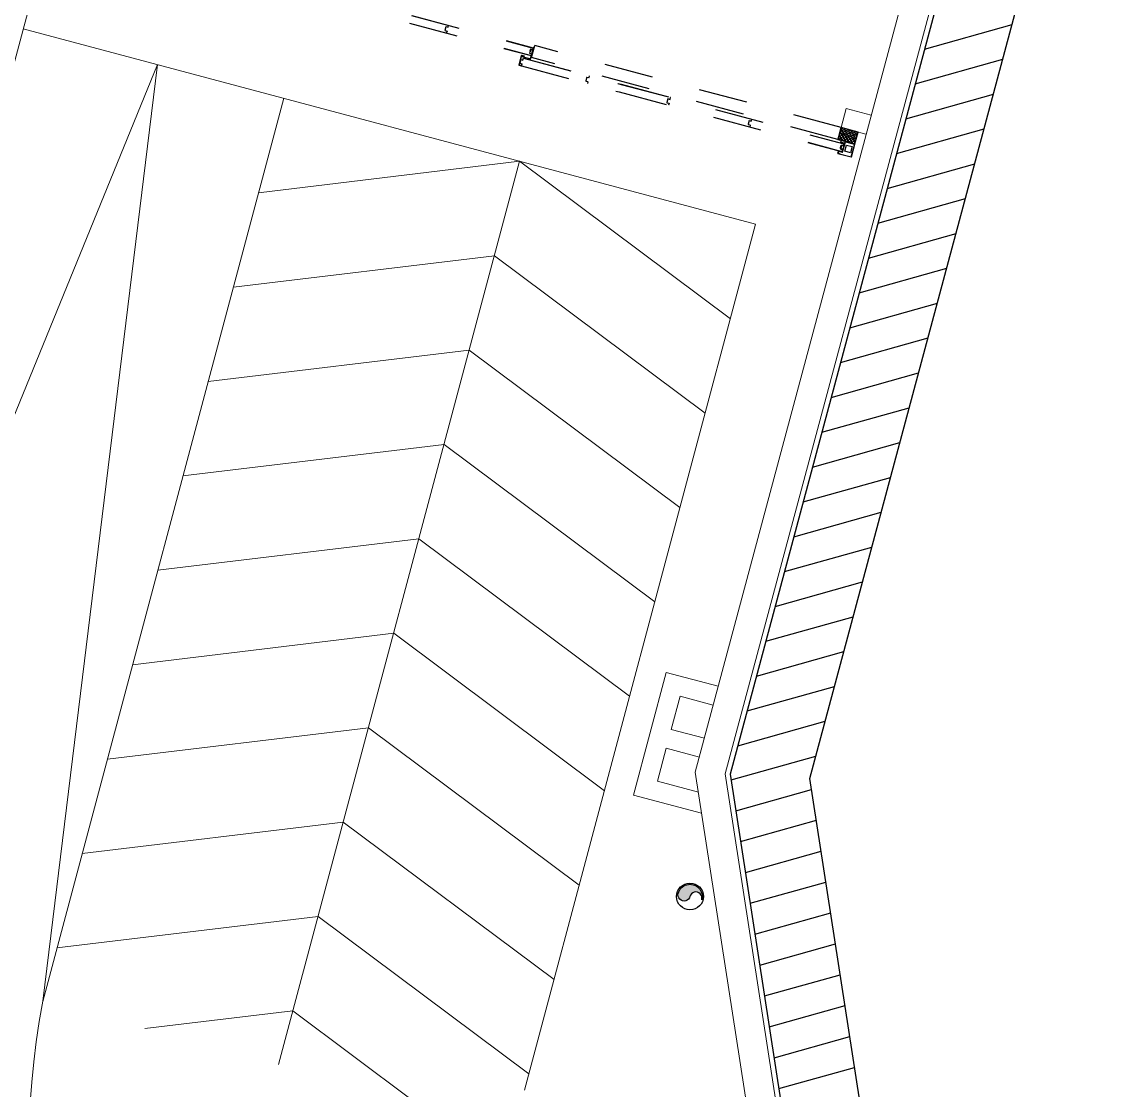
# Model space of a CAD drawing. Header units: centimetres. Extents: x 139057 to 200038, y 34824 to 80516.
# Drawn here: x 170854 to 171970, y 70982 to 72076 of the extents above; entities that cross this region are included whole.
import ezdxf

# ---------------------------------------------------------------- set-up
doc = ezdxf.new("R2010")
doc.units = ezdxf.units.CM
doc.header["$LTSCALE"] = 100
doc.linetypes.add('HIDDEN', pattern=[0.5, 0.25, -0.25])
doc.layers.get('0').update_dxf_attribs({"lineweight": 0})
for name, color, linetype, lineweight in [('410_STRUTTURE_001-AM_0', 7, 'Continuous', 0), ('430_TAVOLATI_001-AM_0', 3, 'Continuous', 0), ('440_SIMBOLI_001-AM_0', 31, 'Continuous', 0)]:
    doc.layers.add(name, color=color, linetype=linetype, lineweight=lineweight)
for name, color, linetype in [('A-SI-PORTONI TF', 1, 'Continuous'), ('CR_RILIEVO PARATIA', 5, 'Continuous'), ('FOROMETRIE AREA G', 251, 'Continuous')]:
    doc.layers.add(name, color=color, linetype=linetype)

# ---------------------------------------------------------------- blocks, each defined once
blk = doc.blocks.new('TF104')
h = blk.add_hatch()
h.set_pattern_fill('ANSI33', color=256, scale=4, angle=30.60900000066208, style=0)
h.set_pattern_definition([(44.99999982035908, (-12401.51342218369, -96817.27134364843), (17.96051218582625, -17.96051229845036), []), (44.99999982035908, (-12401.51342212968, -96799.31082364917), (17.96051218582625, -17.96051229845036), [12.7, -6.349999999999999])])
edge = h.paths.add_edge_path()
edge.add_ellipse((-123.4999999925494, -1.99999962747097), major_axis=(0.2485377399899772, 0.9686222156011459), ratio=0.9999999995118427, start_angle=14.390999999889289, end_angle=104.3909997483799, ccw=False)
edge.add_line((-123.4999999906868, -0.9999996274709702), (-1.999999989570753, -1.00000000997057))
edge.add_ellipse((-1.99999999627471, -2), major_axis=(-0.9686222134140634, 0.2485377394287962), ratio=0.9999999960121664, start_angle=194.3909997557785, end_angle=284.3909997207897, ccw=False)
edge.add_line((-0.9999999925494194, -2.000000007450581), (-1.000000552862133, -180.4796638643469))
edge.add_line((-1.000000553205609, -180.4796638637781), (-124.0000005534409, -180.4796634766683))
edge.add_ellipse((-124.0000005494803, -179.9796634763479), major_axis=(-0.4843111075129725, 0.1242688699211936), ratio=0.9999999900652013, start_angle=14.39099947040171, end_angle=104.39099942140041, ccw=False)
edge.add_line((-124.5000005532056, -179.9796634763479), (-124.49999999455, -1.999999621393414))
at = {"ltscale": 150}
for p, q in [((-185.2455224879086, 9848.013808444142), (-235.245522486046, 9848.013808593154)), ((-235.245522486046, 9848.013808593154), (-235.2455225624144, 9823.013808593154)), ((-235.2455225624144, 9823.013808593154), (-235.2455305084586, 7039.486448399723)), ((-235.2455225624144, 9823.013808593154), (-215.731883475557, 9823.013808541)), ((-235.2455225624144, 9823.013808593154), (-225.2455225605518, 9823.013808570802)), ((-133.362461540848, 9850.01380828023), (-235.2055725194514, 9850.013808593154)), ((-235.2055725194514, 9850.013808593154), (-235.205572526902, 9848.013808600605)), ((-134.3624615520239, 9848.01380828023), (-235.205572526902, 9848.013808600605)), ((-185.2455224879086, 9847.013808444142), (-234.2455224897712, 9847.013808593154)), ((-234.2455224897712, 9847.013808593154), (-234.2455225586891, 9824.013808593154)), ((-234.2455225586891, 9824.013808593154), (-225.2455225624144, 9824.013808563352)), ((-225.2455225605518, 9823.013808570802), (-225.2455225624144, 9824.013808563352)), ((-214.7318834718317, 9824.01380853355), (-214.7318834029138, 9845.801896698773)), ((-176.1735020559281, 9846.801896579564), (-213.7318833973259, 9846.801896683872)), ((-178.9526927303523, 9846.801896587014), (-210.952692726627, 9846.801896676421)), ((-185.2455224879086, 9848.013808444142), (-185.2455224879086, 9847.013808444142)), ((-175.1735021229833, 9824.01380840689), (-175.1735020559281, 9845.801896572113)), ((-174.1735021285713, 9823.01380840689), (-153.2455225642771, 9823.013808339834)), ((-153.2455305047333, 7039.48671040684), (-153.2455225642771, 9823.013808339834)), ((-133.3624615520239, 9847.01380828023), (-133.3624616358429, 9820.01380828023)), ((-131.3624616358429, 9820.013808272779), (-133.3624616358429, 9820.01380828023)), ((-131.3624615520239, 9848.013808272779), (-131.3624616358429, 9820.013808272779)), ((-58.24552248604596, 9848.013808041811), (-108.245522486046, 9848.013808205724)), ((-108.245522486046, 9848.013808205724), (-108.2455225642771, 9823.013808198273)), ((-108.2455225642771, 9823.013808198273), (-108.2455305028707, 7039.486854195595)), ((-108.2455225642771, 9823.013808198273), (-88.73188347369432, 9823.013808138669)), ((-108.2455225642771, 9823.013808198273), (-98.24552256055176, 9823.01380816847)), ((-108.2055725231767, 9850.013808205724), (-108.205572526902, 9848.013808198273)), ((-6.362461542710662, 9850.013807877898), (-108.2055725231767, 9850.013808205724)), ((-7.362461550161242, 9848.013807885349), (-108.205572526902, 9848.013808198273)), ((-58.24552248418331, 9847.013808041811), (-107.2455224879086, 9847.013808190823)), ((-107.2455224879086, 9847.013808190823), (-107.2455225586891, 9824.013808190823)), ((-107.2455225586891, 9824.013808190823), (-98.24552256055176, 9824.01380816847)), ((-98.24552256055176, 9823.01380816847), (-98.24552256055176, 9824.01380816847)), ((-87.73188346996903, 9824.013808131218), (-87.73188340291381, 9845.801896296442)), ((-49.17350205406547, 9846.801896177232), (-86.73188340291381, 9846.801896296442)), ((-51.95269272848964, 9846.801896184683), (-83.95269272848964, 9846.80189628154)), ((-58.24552248604596, 9848.013808041811), (-58.24552248418331, 9847.013808041811)), ((-48.17350212670863, 9824.013808012009), (-48.17350205779076, 9845.801896169782)), ((-47.17350212484598, 9823.013808004558), (-26.24552256241441, 9823.013807944953)), ((-26.24553050473332, 7039.487116210163), (-26.24552256241441, 9823.013807944953)), ((-6.362461553886533, 9847.013807877898), (-6.36246163956821, 9820.013807877898)), ((-4.362461633980274, 9820.013807870448), (-6.36246163956821, 9820.013807877898)), ((-4.362461550161242, 9848.013807877898), (-4.362461633980274, 9820.013807870448)), ((-235.2455305084586, 7039.486448399723), (-235.2455321978778, 6500.00480915606)), ((-153.2455321941525, 6500.00480889529), (-153.2455305047333, 7039.48671040684)), ((-108.2455305028707, 7039.486854195595), (-108.2455321978778, 6500.004808753729)), ((-26.24553219601512, 6500.004808492959), (-26.24553050473332, 7039.487116210163)), ((-235.2455321978778, 6500.00480915606), (-215.7318931054324, 6500.004809089005)), ((-214.7318931054324, 6501.004809081554), (-214.7318930383772, 6522.792897246778)), ((-176.1735116858035, 6523.792897127569), (-213.7318930346519, 6523.792897246778)), ((-178.8914443347603, 6523.792897135019), (-211.0139603856951, 6523.792897239327)), ((-178.9527023602277, 6523.792897135019), (-210.9527023602277, 6523.792897231877)), ((-175.1735117584467, 6501.004808962345), (-175.1735116913915, 6522.792897120118)), ((-174.1735117584467, 6500.004808954895), (-153.2455321941525, 6500.00480889529))]:
    blk.add_line(p, q, dxfattribs=at)
for p, q in [((-57.10468677431345, 6600.371848769486), (-107.1046867724508, 6600.371848925948)), ((-107.1046867724508, 6600.371848925948), (-107.1046868544072, 6575.371848925948)), ((-107.0647368095815, 6602.371848925948), (-107.0647368170321, 6600.371848925948)), ((-57.10468677803874, 6599.371848769486), (-106.1046867780387, 6599.371848925948)), ((-106.1046867780387, 6599.371848925948), (-106.1046868506819, 6576.371848925948)), ((-88.27920676022768, 6597.371848866343), (-88.2792068310082, 6575.371848866343)), ((-87.47920676134527, 6597.571848869324), (-87.47920682840049, 6575.571848861873)), ((-74.0792067591101, 6597.57184882462), (-87.47920676134527, 6597.571848869324)), ((-73.2792067527771, 6598.37184882164), (-87.27920675650239, 6598.371848858893)), ((-74.07920676283538, 6596.17184882611), (-74.0792067591101, 6597.57184882462)), ((-74.07920676283538, 6596.17184882611), (-61.27920676395297, 6596.171848781407)), ((-74.04553189687431, 6595.360708206892), (-74.04553189314902, 6596.760708212852)), ((-73.95109423995018, 6595.37184882164), (-61.15109423734248, 6595.371848784387)), ((-73.27920675650239, 6597.77184882015), (-73.2792067527771, 6598.37184882164)), ((-73.27920675650239, 6597.77184882015), (-73.27920676395297, 6596.97184882313)), ((-61.27920676022768, 6596.971848785877), (-73.27920676395297, 6596.97184882313)), ((-73.27920676395297, 6596.17184881866), (-61.27920676395297, 6596.171848781407)), ((-73.27920676767826, 6595.37184882164), (-60.4792067669332, 6595.371848776937)), ((-60.4792067669332, 6595.371848776937), (-73.27920676767826, 6595.37184882164)), ((-73.2455318942666, 6596.17184882611), (-73.24553189054132, 6596.77184882015)), ((-73.2455318942666, 6596.17184882611), (-73.2455318942666, 6595.371848814189)), ((-61.27920675650239, 6597.571848779917), (-47.27920675836504, 6597.571848735213)), ((-61.27920676022768, 6596.971848785877), (-61.27920675650239, 6597.571848779917)), ((-61.27920676022768, 6596.971848785877), (-61.27920676395297, 6596.171848781407)), ((-61.27920676022768, 6596.971848785877), (-61.27920676395297, 6596.171848781407)), ((-61.2455318979919, 6595.371848784387), (-61.24553189426661, 6595.971848778427)), ((-60.47920676320791, 6596.771848782897), (-47.07920676097274, 6596.771848738194)), ((-60.4792067669332, 6595.371848776937), (-60.47920676320791, 6596.771848782897)), ((-47.07920676097274, 6596.771848738194), (-47.07920683175325, 6574.771848738194)), ((-46.27920676209033, 6596.571848735213), (-46.27920683287084, 6574.571848735213)), ((-88.2792068310082, 6575.371848866343), (-107.4792068284005, 6575.371848925948)), ((-88.47920683026314, 6574.571848861873), (-107.2792068310082, 6574.571848928928)), ((-107.1046868544072, 6575.371848925948), (-97.10468685440719, 6575.371848896146)), ((-106.1046868506819, 6576.371848925948), (-97.10468685440719, 6576.371848896146)), ((-97.10468685440719, 6575.371848896146), (-97.10468685440719, 6576.371848896146)), ((-46.27920683287084, 6574.571848735213), (-27.07920682989061, 6574.571848675609)), ((-46.07920682989061, 6573.771848730743), (-27.27920683473349, 6573.771848678589)), ((-88.21186114102602, 5033.810222581029), (-88.21186121180654, 5012.010222584009)), ((-47.27921087667346, 5034.810222446918), (-87.21186113916337, 5034.810222573578)), ((-46.27921087853611, 5033.810222454369), (-46.27921094931662, 5012.010222449899)), ((-89.21186121553183, 5011.010222584009), (-107.4455360826105, 5011.010222643614)), ((-45.27921095117927, 5011.010222442448), (-27.04553608223796, 5011.010222390294)), ((-89.21186390891671, 4151.010222584009), (-107.4455387759954, 4151.010222643614)), ((-88.21186384186149, 4173.810222581029), (-88.21186390891671, 4152.010222576559)), ((-47.27921357750893, 4174.810222454369), (-87.21186383627355, 4174.810222573578)), ((-46.27921357564628, 4173.810222446918), (-46.27921364270151, 4152.010222449899)), ((-45.27921365201473, 4151.010222449899), (-27.04553878121078, 4151.010222390294)), ((-0.999999986961484, -7.450580596923828e-09), (-124.4999999869615, 3.799796104431152e-07)), ((-124.4999999869615, 3.799796104431152e-07), (-120.4999999869615, 3.650784492492676e-07)), ((-264.8962900545448, -38.15133758634329), (-264.896290499717, -179.4796630367637)), ((-263.8962900508195, -37.15133758634329), (-241.7962900530547, -37.15133765339851)), ((-263.8962900582701, -38.65133758634329), (-263.8962904959917, -178.9796630442142)), ((-263.8719722945243, -39.73150645941496), (-263.8719723429531, -55.23150645941496)), ((-262.3719723429531, -55.23150646686554), (-263.8719723429531, -55.23150645941496)), ((-263.3962900526822, -38.15133758634329), (-241.7962900530547, -38.15133765339851)), ((-241.2719722893089, -38.23150652647018), (-262.371972290799, -38.23150645941496)), ((-262.371972296387, -40.73150645941496), (-262.3719723429531, -55.23150646686554)), ((-242.2719722930342, -39.73150652647018), (-261.3719722945243, -39.73150646686554)), ((-257.8962900526822, -37.15133760124445), (-257.8962900526822, -38.15133760869503)), ((-254.3719722889364, -38.23150648921728), (-254.371972296387, -39.7315064817667)), ((-251.371972290799, -38.23150649666786), (-251.3719722982496, -39.73150649666786)), ((-245.8962900489569, -37.15133764594793), (-245.8962900564075, -38.15133764594793)), ((-241.7962900530547, -37.15133765339851), (-241.7962900530547, -38.15133765339851)), ((-241.2719722967595, -40.73150652647018), (-241.2719724159688, -77.7659420967102)), ((-240.8290406987071, -79.76007734239101), (-128.8744846377522, -79.7600776925683)), ((-240.8290406987071, -79.76007734239101), (-240.8290407061577, -81.76007734239101)), ((-240.8290407061577, -81.76007734239101), (-129.874484648928, -81.76007768511772)), ((-239.7719722930342, -39.73150653392076), (-239.7719724122435, -77.2659420967102)), ((-239.2719724196941, -79.7659420967102), (-212.2719724215567, -79.76594218611717)), ((-238.7719724103808, -78.2659420967102), (-212.7719724178314, -78.26594217866659)), ((-211.7719724141061, -77.26594218611717), (-211.7476187422872, -53.92030716687441)), ((-210.2719724141061, -77.76594218611717), (-210.2476187422872, -54.42030717432499)), ((-177.6251026839018, -51.92030727863312), (-209.7476187311113, -51.92030717432499)), ((-177.6863607093692, -51.92030727863312), (-209.6863607093692, -51.92030717432499)), ((-178.1251026876271, -53.42030727118254), (-209.2476187385619, -53.42030717432499)), ((-177.2165203075856, -77.7659422904253), (-177.1251026913524, -54.42030727863312)), ((-175.7165203038603, -77.2659422904253), (-175.6251026876271, -53.9203072860837)), ((-148.2165203113109, -79.76594237983227), (-175.2165203113109, -79.76594229787588)), ((-148.7165203094482, -78.26594237983227), (-174.7165203038603, -78.26594230532646)), ((-147.716520184651, -39.73150682449341), (-147.716520305723, -77.26594237983227)), ((-146.216520184651, -38.23150682449341), (-129.3744845092297, -38.23150688409805)), ((-146.216520190239, -40.73150682449341), (-146.216520305723, -77.76594238728285)), ((-145.2165201883763, -39.73150682449341), (-128.374484512955, -39.73150688409805)), ((-128.874484648928, -82.7600776925683), (-128.8744849450886, -175.7884031459689)), ((-126.8744844328612, -13.0315068885684), (-128.3744844328612, -13.03150688111782)), ((-128.3744845055044, -37.23150688409805), (-128.3744844328612, -13.03150688111782)), ((-126.8744844440371, -17.03150689601898), (-128.3744844458997, -17.03150688111782)), ((-126.8744844999164, -34.73150689154863), (-128.3744844999164, -34.73150688409805)), ((-126.8744845148176, -38.23150688409805), (-126.8744844328612, -13.0315068885684)), ((-126.8744846470654, -81.76007770746946), (-126.8744849450886, -176.7884031534195)), ((-125.5000000521541, -19.99999961256981), (-125.4999999888241, -0.9999996200203896)), ((-125.4999999888241, -0.9999996200203896), (-125.5000005569309, -180.9796634763479)), ((-124.4999999944121, -1.99999962002039), (-124.5000005532056, -179.9796634763479)), ((-1.999999990686774, -1.000000007450581), (-123.4999999906868, -0.9999996274709702)), ((-1.000000553205609, -180.4796638637781), (-0.9999999925494194, -2.000000007450581)), ((-4.74974513053894e-07, -155.0000000149012), (9.313225746154785e-09, -1.000000007450581)), ((-263.8962905034423, -180.4796630367637), (-128.8417344465852, -180.4796634614468)), ((-263.396290499717, -179.4796630442142), (-128.8417344428599, -179.4796634614468)), ((-147.4542548265308, -179.4796634018421), (-147.4542548302561, -180.4796634018421)), ((-129.874484943226, -176.7884031459689), (-146.8290410023183, -176.7884030938148)), ((-146.8290410079062, -178.7884030863643), (-146.8290410023183, -176.7884030938148)), ((-128.8744849506766, -178.7884031459689), (-146.8290410079062, -178.7884030863643)), ((-143.9870053362101, -178.7884031012654), (-143.9870053324848, -176.7884031012654)), ((-140.9870053343475, -178.7884031161666), (-140.9870053287596, -176.7884031161666)), ((-137.4542548283935, -179.4796634316444), (-137.4542548321187, -180.479663439095)), ((-126.8744847532362, -115.7600777000189), (-128.8744847550988, -115.7600776925683)), ((-126.8744848072529, -133.7600777000189), (-128.8744848109782, -133.7600776925683)), ((-128.8417344428599, -179.4796634614468), (-128.8417344465852, -180.4796634614468)), ((-125.0000005569309, -181.4796634763479), (-5.587935447692871e-07, -181.4796638637781)), ((-124.0000005532056, -180.4796634763479), (-1.000000553205609, -180.4796638637781))]:
    blk.add_line(p, q)
at = {"ltscale": 10}
for p, q in [((-5.2216258328408, 6602.371848605573), (-107.0647368095815, 6602.371848925948)), ((-6.221625840291381, 6600.371848613024), (-107.0647368170321, 6600.371848925948)), ((-17.32915693148971, 6561.660025447607), (-17.32915683090687, 6592.0282946527)), ((-15.3291568364948, 6592.02829464525), (-17.32915683090687, 6592.0282946527)), ((-15.32915692776442, 6562.660025440156), (-15.3291568364948, 6592.02829464525)), ((-5.221625844016671, 6599.371848613024), (-5.221625927835703, 6572.371848605573)), ((-3.221625840291381, 6600.371848605573), (-3.221625935286283, 6570.028294607997)), ((-1.999980974942446, 6562.660025395453), (-1.999980738386512, 6639.238245591521)), ((1.926533877849579e-05, 6639.238245584071), (-1.999980738386512, 6639.238245591521)), ((1.902133226394653e-05, 6561.660025388002), (1.926533877849579e-05, 6639.238245584071)), ((1.902133226394653e-05, 6561.660025388002), (1.92597508430481e-05, 6637.660025388002)), ((-1.999980984255672, 6559.660025395453), (-15.329156935215, 6559.660025440156)), ((-2.999980978667736, 6561.660025402904), (-14.32915693335235, 6561.660025440156)), ((-3.221625935286283, 6570.028294607997), (-5.221625935286283, 6570.028294615448))]:
    blk.add_line(p, q, dxfattribs=at)
at = {"linetype": 'HIDDEN', "ltscale": 20}
for p, q in [((-108.2455321662128, 6510.091264747083), (-108.2455344107002, 5543.296835042536)), ((-107.4455321636051, 6510.291264742613), (-107.4455344136804, 5543.496835038066)), ((-70.452702306211, 6541.698105275631), (-65.452702306211, 6541.698105253279)), ((-67.95270229689777, 6544.19810526073), (-67.95270230993629, 6539.19810526073)), ((-27.04553216509521, 6509.491264492273), (-27.04553441517055, 5542.696834787726)), ((-26.2455321662128, 6509.291264489293), (-26.24553441628814, 5542.496834784746)), ((-108.2455344107002, 5543.296835042536), (-108.2455415911973, 3254.30240534991)), ((-107.4455344136804, 5543.496835038066), (-107.4455415923148, 3254.10240534693)), ((-27.04553441517055, 5542.696834787726), (-27.04554159380496, 3253.302405096591)), ((-26.24553441628814, 5542.496834784746), (-26.2455415930599, 3253.50240509212)), ((-185.0819977540523, 3350.495416343212), (-235.0819977559149, 3350.495416499674)), ((-235.0819977559149, 3350.495416499674), (-235.0819978360087, 3325.495416507125)), ((-131.3525997269899, 3352.495416179299), (-235.042047791183, 3352.495416507125)), ((-235.042047791183, 3352.495416507125), (-235.0420477949083, 3350.495416499674)), ((-132.3525997288525, 3350.495416179299), (-235.0420477949083, 3350.495416499674)), ((-185.0819977577776, 3349.495416343212), (-234.0819977559149, 3349.495416492224)), ((-234.0819977559149, 3349.495416492224), (-234.081997834146, 3326.495416499674)), ((-214.0837538987398, 3347.495416432619), (-214.0837539695203, 3325.495416432619)), ((-213.2837539035827, 3347.695416435599), (-213.2837539706379, 3325.695416435599)), ((-200.8837538994849, 3347.695416390896), (-213.2837539035827, 3347.695416435599)), ((-200.0837539006025, 3348.495416387916), (-213.0837538987398, 3348.495416432619)), ((-200.8837539013475, 3347.084275782108), (-200.8837538976222, 3348.484275788069)), ((-200.8837539050728, 3346.295416392386), (-200.8837538994849, 3347.695416390896)), ((-200.8837539013475, 3347.095416396856), (-188.0837539043278, 3347.095416352153)), ((-200.8837539050728, 3346.295416392386), (-188.0837539024651, 3346.295416355133)), ((-200.0837539006025, 3347.895416393876), (-200.0837539006025, 3348.495416387916)), ((-200.0837539006025, 3347.895416393876), (-200.0837539043278, 3347.095416389406)), ((-200.0837539024651, 3347.084275782108), (-200.0837539061904, 3346.284275785089)), ((-200.083753908053, 3346.295416392386), (-188.0837539024651, 3346.295416355133)), ((-200.083753908053, 3346.295416392386), (-200.0837539061904, 3345.495416387916)), ((-187.2837539054453, 3346.284275740385), (-200.0837539061904, 3346.284275785089)), ((-188.0837539043278, 3347.095416352153), (-188.0837539006025, 3347.695416353643)), ((-188.0837539006025, 3347.695416353643), (-175.0837539006025, 3347.69541631639)), ((-188.0837539043278, 3347.095416352153), (-188.0837539024651, 3346.295416355133)), ((-188.0837539043278, 3347.095416352153), (-188.0837539024651, 3346.295416355133)), ((-187.2837539054453, 3346.284275740385), (-187.2837539035827, 3347.684275738895)), ((-187.2837539091706, 3345.495416350663), (-187.2837539054453, 3346.895416356623)), ((-187.2837539054453, 3346.895416356623), (-174.8837539032102, 3346.89541631192)), ((-185.0819977540523, 3350.495416343212), (-185.0819977577776, 3349.495416343212)), ((-174.8837539032102, 3346.89541631192), (-174.8837539739907, 3324.89541631192)), ((-174.0837539006025, 3346.695416308939), (-174.083753971383, 3324.695416308939)), ((-131.2244872059673, 3349.495416171849), (-131.2244872897863, 3322.495416179299)), ((-129.2244872003794, 3350.495416164398), (-129.2244872879237, 3322.495416164398)), ((-235.0837539732456, 3324.495416499674), (-235.2118689697236, 2288.701007753611)), ((-235.0819978360087, 3325.495416507125), (-225.0819978360087, 3325.495416469872)), ((-234.2837539743632, 3324.695416502655), (-234.4118689671159, 2288.90100774914)), ((-214.2837539706379, 3324.695416435599), (-234.2837539743632, 3324.695416502655)), ((-214.0837539695203, 3325.495416432619), (-234.0837539695203, 3325.495416492224)), ((-234.081997834146, 3326.495416499674), (-225.0819978304207, 3326.495416469872)), ((-225.0819978360087, 3325.495416469872), (-225.0819978304207, 3326.495416469872)), ((-187.2837539091706, 3345.495416350663), (-200.0837539061904, 3345.495416387916)), ((-174.083753971383, 3324.695416308939), (-154.0837539751083, 3324.695416249335)), ((-173.883753977716, 3323.89541631192), (-153.8837539758533, 3323.895416252315)), ((-153.8837539758533, 3323.895416252315), (-154.0118689723313, 2288.101007498801)), ((-153.0837539732456, 3323.695416241884), (-153.2118689715862, 2287.901007495821)), ((-142.1145820077509, 3344.416480928659), (-142.1145822945982, 3252.502405457199)), ((-142.1145820077509, 3344.416480928659), (-140.1145820077509, 3344.416480928659)), ((-140.1145820077509, 3344.416480928659), (-140.1145822964609, 3253.502405449748)), ((-140.1145823020488, 3250.502405449748), (-25.10469649918377, 3250.50240509212)), ((-139.1145822945982, 3252.502405442297), (-25.10469649359584, 3252.50240509212)), ((-129.2244872879237, 3322.495416164398), (-131.2244872897863, 3322.495416179299)), ((-125.4999999888241, -0.9999996200203896), (-125.499990593642, 3245.659875974059)), ((-125.499990593642, 3245.659875974059), (9.410083293914795e-06, 3245.659875579178)), ((-88.24554159492254, 3254.102405287325), (-107.4455415923148, 3254.10240534693)), ((-88.44554159604013, 3253.302405290306), (-107.2455415949225, 3253.30240534991)), ((-88.24554152414203, 3276.102405287325), (-88.24554159492254, 3254.102405287325)), ((-87.44554152153432, 3276.302405282855), (-87.44554159231484, 3254.302405282855)), ((-74.04554151929915, 3276.302405238152), (-87.44554152153432, 3276.302405282855)), ((-73.24554152041674, 3277.102405242622), (-87.24554152041674, 3277.102405279875)), ((-74.04554152674973, 3274.902405247092), (-74.04554151929915, 3276.302405238152)), ((-74.04554152674973, 3274.902405247092), (-61.24554152600467, 3274.902405202389)), ((-73.24554152041674, 3276.502405233681), (-73.24554152041674, 3277.102405242622)), ((-73.24554152041674, 3276.502405233681), (-73.24554152414203, 3275.702405244112)), ((-61.24554152227938, 3275.702405199409), (-73.24554152414203, 3275.702405244112)), ((-73.24554152786732, 3274.902405239642), (-61.24554152600467, 3274.902405202389)), ((-73.24554152786732, 3274.902405239642), (-73.24554152786732, 3274.102405235171)), ((-60.44554153084755, 3274.102405197918), (-73.24554152786732, 3274.102405235171)), ((-61.24554152227938, 3276.302405200899), (-47.24554152227938, 3276.302405156195)), ((-61.24554152227938, 3275.702405199409), (-61.24554152227938, 3276.302405200899)), ((-61.24554152227938, 3275.702405199409), (-61.24554152600467, 3274.902405202389)), ((-61.24554152227938, 3275.702405199409), (-61.24554152600467, 3274.902405202389)), ((-60.44554152339697, 3275.502405196428), (-47.04554152488708, 3275.502405159175)), ((-60.44554153084755, 3274.102405197918), (-60.44554152339697, 3275.502405196428)), ((-47.04554152488708, 3275.502405159175), (-47.04554159194231, 3253.502405151725)), ((-46.24554152600467, 3275.302405156195), (-46.2455415930599, 3253.302405156195)), ((-46.2455415930599, 3253.302405156195), (-27.04554159380496, 3253.302405096591)), ((-46.04554159380496, 3252.502405159175), (-27.24554159492254, 3252.50240509212)), ((-25.10469649918377, 3250.50240509212), (-25.10469649359584, 3252.50240509212)), ((9.313225746154785e-09, -1.000000007450581), (9.410083293914795e-06, 3245.659875579178)), ((-216.1234295256436, 2624.000000670552), (-234.3571043945849, 2624.000000722706)), ((-215.1234294548631, 2646.800000667572), (-215.1234295256436, 2625.000000670552)), ((-174.1907791905105, 2647.800000540912), (-214.1234294530004, 2647.800000667572)), ((-173.1907791942358, 2646.800000533462), (-173.190779261291, 2625.000000528991)), ((-172.1907792650163, 2624.000000528991), (-153.9571043942124, 2624.000000476837)), ((-235.2118689697236, 2288.701007753611), (-235.2118763606995, -69.29342193901539)), ((-234.4118689671159, 2288.90100774914), (-234.4118763618171, -69.4934219494462)), ((-154.0118689723313, 2288.101007498801), (-154.0118763614446, -70.29342219978571)), ((-153.2118689715862, 2287.901007495821), (-153.2118763625622, -70.09342219680548)), ((-215.1781956721097, 1786.800000667572), (-215.1781957391649, 1765.000000670552)), ((-174.2455454040319, 1787.800000533462), (-214.1781956702471, 1787.800000660121)), ((-173.2455454114825, 1786.800000533462), (-173.2455454785377, 1765.000000536442)), ((-216.1781957428902, 1764.000000670552), (-234.4118706118315, 1764.000000722706)), ((-172.2455454785377, 1764.000000528991), (-154.0118706095964, 1764.000000469387)), ((-216.1781984400004, 904.0000006705523), (-234.4118733089417, 904.0000007227063)), ((-215.1781983692199, 926.800000667572), (-215.1781984362751, 905.0000006631017)), ((-174.245548101142, 927.8000005334616), (-214.178198363632, 927.8000006601214)), ((-173.2455481048673, 926.8000005334616), (-173.2455481756479, 905.0000005364418)), ((-172.2455481793731, 904.0000005364418), (-154.0118733104318, 904.0000004768372))]:
    blk.add_line(p, q, dxfattribs=at)
at = {"linetype": 'HIDDEN'}
for p, q in [((-89.21185851842165, 5871.010222584009), (-107.4455333855003, 5871.010222643614)), ((-88.21185844950378, 5893.810222581029), (-88.21185851469636, 5872.010222584009)), ((-47.27920817956328, 5894.810222454369), (-87.21185844577849, 5894.810222581029)), ((-46.27920818328857, 5893.810222454369), (-46.27920824848115, 5872.010222449899)), ((-45.27920825406909, 5871.010222449899), (-27.04553338512778, 5871.010222390294)), ((-215.2118763606995, -69.49342200905085), (-234.4118763618171, -69.4934219494462)), ((-215.4118763636798, -70.29342200607061), (-234.2118763625622, -70.29342194646597)), ((-215.2118762936443, -47.49342200160027), (-215.2118763606995, -69.49342200905085)), ((-214.4118762928993, -47.29342200607061), (-214.4118763580918, -69.2934220135212)), ((-201.0118762906641, -47.2934220507741), (-214.4118762928993, -47.29342200607061)), ((-200.211876289919, -46.49342205375433), (-214.2118762880564, -46.49342201650143)), ((-201.0118762943894, -48.69342204928398), (-201.0118762906641, -47.2934220507741)), ((-201.0118762943894, -48.69342204928398), (-188.211876295507, -48.69342208653688)), ((-200.2118762936443, -47.09342205524445), (-200.211876289919, -46.49342205375433)), ((-200.2118762936443, -47.09342205524445), (-200.2118762973696, -47.89342205226421)), ((-188.2118762936443, -47.89342208951712), (-200.2118762973696, -47.89342205226421)), ((-200.211876295507, -48.69342205673456), (-188.211876295507, -48.69342208653688)), ((-200.211876295507, -48.69342205673456), (-200.2118762992322, -49.49342205375433)), ((-187.4118762966245, -49.49342209845781), (-200.2118762992322, -49.49342205375433)), ((-188.211876289919, -47.29342209547758), (-174.211876289919, -47.29342214018106)), ((-188.2118762936443, -47.89342208951712), (-188.211876289919, -47.29342209547758)), ((-188.2118762936443, -47.89342208951712), (-188.211876295507, -48.69342208653688)), ((-188.2118762936443, -47.89342208951712), (-188.211876295507, -48.69342208653688)), ((-187.4118762947619, -48.09342209249735), (-174.0118762906641, -48.09342213720083)), ((-187.4118762966245, -49.49342209845781), (-187.4118762947619, -48.09342209249735)), ((-174.0118762906641, -48.09342213720083), (-174.0118763614446, -70.09342212975025)), ((-173.2118762936443, -48.29342214018106), (-173.2118763644248, -70.29342213273048)), ((-173.2118763644248, -70.29342213273048), (-154.0118763614446, -70.29342219978571)), ((-173.0118763670325, -71.09342213720083), (-154.2118763681501, -71.09342219680548))]:
    blk.add_line(p, q, dxfattribs=at)
at = {"ltscale": 150}
for points in [[(-133.3624616358429, 9820.01380828023), (-133.3624615687877, 9842.01380828023), (-136.3624615687877, 9842.01380828768), (-136.3624616358429, 9820.01380828768)], [(-6.36246163956821, 9820.013807877898), (-6.362461568787694, 9842.013807885349), (-9.362461566925049, 9842.013807885349), (-9.36246163584292, 9820.0138078928)]]:
    blk.add_lwpolyline(points, close=True, dxfattribs=at)
at = {"ltscale": 10}
for points in [[(-15.32915690355003, 6570.02829464525), (-15.3291568364948, 6592.02829464525), (-12.32915683276951, 6592.028294637799), (-12.32915690355003, 6570.028294637799)], [(-5.221625935286283, 6570.028294615448), (-5.221625864505768, 6592.028294607997), (-8.221625868231058, 6592.028294630349), (-8.221625933423638, 6570.028294622898)]]:
    blk.add_lwpolyline(points, close=True, dxfattribs=at)
at = {"linetype": 'HIDDEN', "ltscale": 20}
for points in [[(-140.1145820766687, 3322.41648093611), (-140.1145820077509, 3344.416480928659), (-137.1145820077509, 3344.416480921209), (-137.1145820748061, 3322.416480913758)], [(-131.2244872897863, 3322.495416179299), (-131.2244872208685, 3344.495416171849), (-134.2244872190058, 3344.495416179299), (-134.2244872897863, 3322.49541618675)]]:
    blk.add_lwpolyline(points, close=True, dxfattribs=at)
at = {"ltscale": 30}
blk.add_lwpolyline([(-224.8744753953069, -99.99904686957598), (-159.6726491060108, -99.99904707819223), (-159.6726493015885, -162.271468937397), (-224.87447559461, -162.2714687362313)], close=True, dxfattribs=at)
at = {"linetype": 'HIDDEN', "ltscale": 20}
blk.add_circle((-67.95270230434835, 6541.69810526073), 19, dxfattribs=at)
at = {"ltscale": 150}
for centre, radius, start, end in [((-215.731883469969, 9824.01380853355), 0.9999999999999999, 269.9999998932783, 359.9999995731132), ((-213.7318834047765, 9845.801896691322), 0.9999999999999999, 89.9999998932783, 179.9999995731132), ((-176.1735020559281, 9845.801896572113), 0.9999999999999999, 359.9999995731132, 89.9999998932783), ((-174.1735021285713, 9824.01380840689), 0.9999999999999999, 179.9999995731132, 269.9999998932783), ((-134.3624615520239, 9847.01380828023), 0.9999999999999999, 359.9999995731132, 89.9999998932783), ((-133.3624615482986, 9848.01380828023), 2, 359.9999995731132, 89.9999998932783), ((-88.73188347369432, 9824.01380814612), 0.9999999999999999, 269.9999998932783, 359.9999995731132), ((-86.73188340105116, 9845.801896288991), 0.9999999999999999, 89.9999998932783, 179.9999995731132), ((-49.17350205779076, 9845.801896169782), 0.9999999999999999, 359.9999995731132, 89.9999998932783), ((-47.17350212670863, 9824.013808012009), 0.9999999999999999, 179.9999995731132, 269.9999998932783), ((-7.362461553886533, 9847.013807885349), 0.9999999999999999, 359.9999995731132, 89.9999998932783), ((-6.362461546435952, 9848.013807877898), 2, 359.9999995731132, 89.9999998932783), ((-215.7318931054324, 6501.004809096456), 0.9999999999999999, 269.9999998932783, 359.9999995731132), ((-213.7318930346519, 6522.792897239327), 0.9999999999999999, 89.9999998932783, 179.9999995731132), ((-176.1735116895288, 6522.792897120118), 0.9999999999999999, 359.9999995731132, 89.9999998932783), ((-174.1735117584467, 6501.004808962345), 0.9999999999999999, 179.9999995731132, 269.9999998932783)]:
    blk.add_arc(centre, radius, start, end, dxfattribs=at)
for centre, radius, start, end in [((-87.27920676022768, 6597.371848866343), 0.9999999999999999, 89.9999998932783, 179.9999995731132), ((-47.27920676209033, 6596.571848742664), 0.9999999999999999, 359.9999995731132, 89.9999998932783), ((-107.2792068272829, 6575.571848928928), 0.9999999999999999, 179.9999995731132, 269.9999998932783), ((-88.47920682653785, 6575.571848869324), 0.9999999999999999, 269.9999998932783, 359.9999995731132), ((-46.07920683175325, 6574.771848738194), 0.9999999999999999, 179.9999995731132, 269.9999998932783), ((-27.2792068310082, 6574.771848678589), 0.9999999999999999, 269.9999998932783, 359.9999995731132), ((-87.21186114661396, 5033.810222581029), 0.9999999999999999, 89.9999998932783, 179.9999995731132), ((-47.27921088039875, 5033.810222454369), 0.9999999999999999, 359.9999995731132, 89.9999998932783), ((-107.4455360863358, 5010.010222643614), 1.000000000023283, 89.9999998932783, 143.1301022474343), ((-89.21186121180654, 5012.01022259146), 0.9999999999999999, 269.9999998932783, 359.9999995731132), ((-45.27921094745398, 5012.010222449899), 0.9999999999999999, 179.9999995731132, 269.9999998932783), ((-27.04553608596325, 5010.010222390294), 1.000000000023283, 36.86989725097371, 89.9999998932783), ((-107.445538783446, 4150.010222643614), 1.000000000023283, 89.9999998932783, 143.1301022474343), ((-89.21186390891671, 4152.010222584009), 0.9999999999999999, 269.9999998932783, 359.9999995731132), ((-87.2118638381362, 4173.810222581029), 0.9999999999999999, 89.9999998932783, 179.9999995731132), ((-47.27921357564628, 4173.810222454369), 0.9999999999999999, 359.9999995731132, 89.9999998932783), ((-45.27921364456415, 4152.010222449899), 0.9999999999999999, 179.9999995731132, 269.9999998932783), ((-27.04553878121078, 4150.010222390294), 1.000000000023283, 36.86989725097371, 89.9999998932783), ((-124.4999999944121, -0.9999996200203896), 0.9999999999999999, 89.9999998932783, 179.9999995731132), ((-263.8962900582701, -38.15133758634329), 0.9999999999999999, 89.9999998932783, 179.9999995731132), ((-263.3962900582701, -38.65133758634329), 0.4999999999999999, 89.9999998932783, 179.9999995731132), ((-262.3719722926617, -39.73150646686554), 1.5, 89.9999998932783, 179.9999995731132), ((-261.3719722982496, -40.73150646686554), 0.9999999999999999, 89.9999998932783, 179.9999995731132), ((-242.2719723004848, -40.73150652647018), 0.9999999999999999, 359.9999995731132, 89.9999998932783), ((-241.2719722967595, -39.73150652647018), 1.5, 359.9999995731132, 89.9999998932783), ((-239.2719724159688, -77.7659420967102), 2, 179.9999995731132, 269.9999998932783), ((-238.7719724122435, -77.26594210416079), 0.9999999999999999, 179.9999995731132, 269.9999998932783), ((-234.2118763625622, -69.29342194646597), 0.9999999999999999, 179.9999995731132, 269.9999998932783), ((-212.7719724103808, -77.26594218611717), 0.9999999999999999, 269.9999998932783, 359.9999995731132), ((-212.2719724122435, -77.76594218611717), 2, 269.9999998932783, 359.9999995731132), ((-209.7476187385619, -53.92030717432499), 2, 89.9999998932783, 179.9999995731132), ((-209.2476187404245, -54.42030718177557), 0.9999999999999999, 89.9999998932783, 179.9999995731132), ((-178.1251026913524, -54.42030727863312), 0.9999999999999999, 359.9999995731132, 89.9999998932783), ((-177.6251026913524, -53.92030727863312), 2, 359.9999995731132, 89.9999998932783), ((-175.2165203038603, -77.76594230532646), 2, 179.9999995731132, 269.9999998932783), ((-174.7165203038603, -77.26594230532646), 0.9999999999999999, 179.9999995731132, 269.9999998932783), ((-173.0118763633072, -70.09342213720083), 0.9999999999999999, 179.9999995731132, 269.9999998932783), ((-148.7165203019977, -77.26594237983227), 0.9999999999999999, 269.9999998932783, 359.9999995731132), ((-148.216520305723, -77.76594238728285), 2, 269.9999998932783, 359.9999995731132), ((-146.2165201827884, -39.73150682449341), 1.5, 89.9999998932783, 179.9999995731132), ((-145.2165201883763, -40.73150683194399), 0.9999999999999999, 89.9999998932783, 179.9999995731132), ((-129.874484648928, -82.7600776925683), 0.9999999999999999, 359.9999995731132, 89.9999998932783), ((-129.3744845092297, -37.23150687664747), 0.9999999999999999, 269.9999998932783, 359.9999995731132), ((-128.8744846452028, -81.7600776925683), 2, 359.9999995731132, 89.9999998932783), ((-128.374484512955, -38.23150688409805), 1.5, 269.9999998932783, 359.9999995731132), ((-123.4999999925494, -1.99999962747097), 0.9999999999999999, 89.9999998932783, 179.9999995731132), ((-1.99999999627471, -2), 0.9999999999999999, 359.9999995731132, 89.9999998932783), ((-0.9999999925494194, -1.000000007450581), 0.9999999999999999, 359.9999995731132, 89.9999998932783), ((-263.8962904959917, -179.4796630442142), 0.9999999999999999, 179.9999995731132, 269.9999998932783), ((-263.3962904959917, -178.9796630442142), 0.4999999999999999, 179.9999995731132, 269.9999998932783), ((-129.8744849395007, -175.7884031459689), 0.9999999999999999, 269.9999998932783, 359.9999995731132), ((-128.8744849450886, -176.7884031534195), 2, 269.9999998932783, 359.9999995731132), ((-125.0000005569309, -180.9796634763479), 0.4999999999999999, 179.9999995731132, 269.9999998932783), ((-124.0000005494803, -179.9796634763479), 0.4999999999999999, 179.9999995731132, 269.9999998932783)]:
    blk.add_arc(centre, radius, start, end)
at = {"ltscale": 10}
for centre, radius, start, end in [((-6.221625844016671, 6599.371848605573), 0.9999999999999999, 359.9999995731132, 89.9999998932783), ((-5.221625840291381, 6600.371848605573), 2, 359.9999995731132, 89.9999998932783), ((-15.32915692776442, 6561.660025440156), 2, 179.9999995731132, 269.9999998932783), ((-14.32915692590177, 6562.660025432706), 0.9999999999999999, 179.9999995731132, 269.9999998932783), ((-2.999980978667736, 6562.660025402904), 0.9999999999999999, 269.9999998932783, 359.9999995731132), ((-1.999980978667736, 6561.660025395453), 2, 269.9999998932783, 359.9999995731132)]:
    blk.add_arc(centre, radius, start, end, dxfattribs=at)
at = {"linetype": 'HIDDEN'}
for centre, radius, start, end in [((-107.4455333892256, 5870.010222643614), 1.000000000023283, 89.9999998932783, 143.1301022474343), ((-89.21185851469636, 5872.010222584009), 0.9999999999999999, 269.9999998932783, 359.9999995731132), ((-87.21185844577849, 5893.810222573578), 0.9999999999999999, 89.9999998932783, 179.9999995731132), ((-47.27920818328857, 5893.810222454369), 0.9999999999999999, 359.9999995731132, 89.9999998932783), ((-45.27920825406909, 5872.010222449899), 0.9999999999999999, 179.9999995731132, 269.9999998932783), ((-27.04553339257836, 5870.010222390294), 1.000000000023283, 36.86989725097371, 89.9999998932783), ((-215.4118763599545, -69.29342200607061), 0.9999999999999999, 269.9999998932783, 359.9999995731132), ((-214.2118762917817, -47.49342200905085), 0.9999999999999999, 89.9999998932783, 179.9999995731132), ((-174.2118762973696, -48.29342213273048), 0.9999999999999999, 359.9999995731132, 89.9999998932783), ((-154.2118763644248, -70.09342219680548), 0.9999999999999999, 269.9999998932783, 359.9999995731132)]:
    blk.add_arc(centre, radius, start, end, dxfattribs=at)
at = {"linetype": 'HIDDEN', "ltscale": 20}
for centre, radius, start, end in [((-213.0837539024651, 3347.495416432619), 0.9999999999999999, 89.9999998932783, 179.9999995731132), ((-175.0837539043278, 3346.69541631639), 0.9999999999999999, 359.9999995731132, 89.9999998932783), ((-132.2244872059673, 3349.495416179299), 0.9999999999999999, 359.9999995731132, 89.9999998932783), ((-131.224487202242, 3350.495416179299), 2, 359.9999995731132, 89.9999998932783), ((-234.0837539732456, 3324.495416499674), 0.9999999999999999, 89.9999998932783, 179.9999995731132), ((-214.2837539706379, 3325.695416435599), 0.9999999999999999, 269.9999998932783, 359.9999995731132), ((-173.8837539702654, 3324.895416304469), 0.9999999999999999, 179.9999995731132, 269.9999998932783), ((-154.0837539751083, 3323.695416241884), 0.9999999999999999, 359.9999995731132, 89.9999998932783), ((-140.1145822945982, 3252.502405449748), 2, 179.9999995731132, 269.9999998932783), ((-139.1145822945982, 3253.502405449748), 0.9999999999999999, 179.9999995731132, 269.9999998932783), ((-107.2455415911973, 3254.30240534246), 0.9999999999999999, 179.9999995731132, 269.9999998932783), ((-88.44554158858955, 3254.302405282855), 0.9999999999999999, 269.9999998932783, 359.9999995731132), ((-87.24554151855409, 3276.102405279875), 0.9999999999999999, 89.9999998932783, 179.9999995731132), ((-47.24554152227938, 3275.302405156195), 0.9999999999999999, 359.9999995731132, 89.9999998932783), ((-46.04554159380496, 3253.502405159175), 0.9999999999999999, 179.9999995731132, 269.9999998932783), ((-27.24554159492254, 3253.502405099571), 0.9999999999999999, 269.9999998932783, 359.9999995731132), ((-234.3571043983102, 2623.000000722706), 1.000000000023283, 89.9999998932783, 143.1301022474343), ((-216.1234295219183, 2625.000000670552), 0.9999999999999999, 269.9999998932783, 359.9999995731132), ((-214.1234294530004, 2646.800000660121), 0.9999999999999999, 89.9999998932783, 179.9999995731132), ((-174.1907791905105, 2646.800000533462), 0.9999999999999999, 359.9999995731132, 89.9999998932783), ((-172.190779261291, 2625.000000536442), 0.9999999999999999, 179.9999995731132, 269.9999998932783), ((-153.9571043942124, 2623.000000469387), 1.000000000023283, 36.86989725097371, 89.9999998932783), ((-214.1781956739724, 1786.800000667572), 0.9999999999999999, 89.9999998932783, 179.9999995731132), ((-174.2455454114825, 1786.800000540912), 0.9999999999999999, 359.9999995731132, 89.9999998932783), ((-234.4118706155568, 1763.000000722706), 1.000000000023283, 89.9999998932783, 143.1301022474343), ((-216.1781957428902, 1765.000000670552), 0.9999999999999999, 269.9999998932783, 359.9999995731132), ((-172.2455454785377, 1765.000000528991), 0.9999999999999999, 179.9999995731132, 269.9999998932783), ((-154.011870617047, 1763.000000476837), 1.000000000023283, 36.86989725097371, 89.9999998932783), ((-234.411873312667, 903.0000007227063), 1.000000000023283, 89.9999998932783, 143.1301022474343), ((-216.1781984362751, 905.0000006705523), 0.9999999999999999, 269.9999998932783, 359.9999995731132), ((-214.1781983710825, 926.800000667572), 0.9999999999999999, 89.9999998932783, 179.9999995731132), ((-174.2455481085926, 926.8000005409122), 0.9999999999999999, 359.9999995731132, 89.9999998932783), ((-172.2455481756479, 905.0000005289912), 0.9999999999999999, 179.9999995731132, 269.9999998932783), ((-154.0118733085692, 903.0000004768372), 1.000000000023283, 36.86989725097371, 89.9999998932783)]:
    blk.add_arc(centre, radius, start, end, dxfattribs=at)
blk = doc.blocks.new('ND250')
h = blk.add_hatch(color=256)
edge = h.paths.add_edge_path()
edge.add_arc((-0.2119659272419852, 0.0003751888871192932), 124.999999998851, -90.20196108935022, 90.20196108935028, ccw=False)
edge.add_arc((-0.2169810411889893, -62.49999478293351), 62.50037142800793, 269.6006753158446, 449.8010872162258)
edge.add_arc((-0.3207416369964866, 62.49982698961084), 62.50064998805205, 89.89656760042521, 270.29403250654775, ccw=False)
edge.add_arc((-0.4302452211897368, 125.0003882477474), 0.2223319420429318, 180.2034860361724, 359.9966212421752, ccw=False)
blk.add_lwpolyline([(-0.6525757610797882, 124.9995986372232, -1.003531113011555), (-0.6525757610797882, -124.998848259449, 1.001750454913192), (0, 0, -1.003474564946119), (-0.2079132795333862, 125.0003751367331, -0.9981963915986242)], format="xyb", close=True)
blk.add_circle((0, 0), 137.5)

msp = doc.modelspace()

# ---------------------------------------------------------------- hatches: boundary and pattern name
at = {"layer": 'CR_RILIEVO PARATIA'}
h = msp.add_hatch(dxfattribs=at)
h.set_pattern_fill('ANSI31', color=256, scale=10, angle=150.66, style=0)
h.set_pattern_definition([(195.66, (4104738.345010559, -384253.9906412198), (8.570223349120754, -30.57145354323516), [])])
h.paths.add_polyline_path([(174413.004472992, 69454.12361210746), (174443.2402533578, 69528.18978227091), (171766.4597515134, 70620.92276907129), (171661.1806600118, 71301.40414191199), (172674.5208674545, 75079.31519102467), (173430.4586989345, 79311.00612774653), (177868.9382326888, 77361.24215821338), (178171.0033412433, 77229.9755158962), (178202.8879442128, 77303.34698258502), (177900.9683086375, 77434.55040735168), (173369.5787800202, 79425.1284794302), (172596.3675311102, 75096.74207261366), (171579.5425287565, 71305.84044935716), (171694.3204094624, 70563.96274673355)])

# ---------------------------------------------------------------- linework, layer by layer
at = {"layer": '410_STRUTTURE_001-AM_0', "elevation": -3.490789228516181e-08}
msp.add_lwpolyline([(172702.5035864288, 75889.90167807949), (172562.1843522215, 75104.39954209489), (171543.8258461753, 71307.7813338281), (171662.759222115, 70539.04419417841), (171869.9581868505, 70454.45870150787), (171877.7455704758, 70483.68314180685), (171689.8117006203, 70560.40274533791), (171574.4401455304, 71306.11771857155), (172591.4829475904, 75097.83125271065), (172731.589027681, 75882.1359992267)], dxfattribs=at)
at = {"layer": '430_TAVOLATI_001-AM_0'}
for p, q in [((170863.0935333358, 72095.9926107691, -3.490789228516181e-08), (170692.8400756238, 71458.32987864477, -3.490789228516181e-08)), ((171693.01457776, 71967.58040566904, -3.473091355573543e-08), (171698.1995567722, 71987.0001377107, -3.473091355573543e-08)), ((171698.1995567722, 71987.0001377107, -3.473091355573543e-08), (171723.7633450112, 71980.14289475394, -3.473091355573712e-08)), ((171693.0145777637, 71967.58040566904, -3.473091355573543e-08), (171718.5446998315, 71960.73219334496, -3.473091355573712e-08)), ((171519.2874883903, 71351.52548505527, -3.490789228516181e-08), (171553.1422316438, 71342.48642453713, -3.490789228516181e-08)), ((171514.1283052942, 71332.20236859632, -3.490789228516181e-08), (171547.9830485476, 71323.16330807818, -3.490789228516181e-08))]:
    msp.add_line(p, q, dxfattribs=at)
at = {"layer": '430_TAVOLATI_001-AM_0', "elevation": -3.490789228516181e-08}
for points in [[(171550.3511522362, 71265.60440007014), (171480.6174351858, 71284.2229813428), (171514.1521252828, 71409.82323825521), (171567.362672283, 71395.6162672804)], [(171519.2874882823, 71351.52548508508), (171528.3160586475, 71385.34093869639), (171562.2034891868, 71376.29315082145)], [(171547.010514327, 71287.19692959053), (171505.0997347409, 71298.38691470934), (171514.128305188, 71332.20236862612)]]:
    msp.add_lwpolyline(points, dxfattribs=at)
at = {"layer": '440_SIMBOLI_001-AM_0'}
for p, q in [((170855.7914126335, 72068.64344382448, -3.490789228516181e-08), (171605.5551455027, 71868.45998043728, -3.490789228516181e-08)), ((170875.6946076868, 71073.14411430967, -3.490789228516181e-08), (171122.4772339674, 71997.43955784453, -3.490789228516181e-08)), ((171364.0151741529, 71932.94596540344, -3.490789228516181e-08), (171117.2335634554, 71008.6543256135, -3.490789228516181e-08)), ((171368.9278048078, 70982.19997050775, -3.490789228516181e-08), (171605.5528943023, 71868.45154883874, -3.490789228516181e-08))]:
    msp.add_line(p, q, dxfattribs=at)
at = {"layer": '440_SIMBOLI_001-AM_0', "elevation": -3.490789228516181e-08}
for points in [[(170628.327120856, 71139.17332386387), (170993.2834108291, 72031.91702024055), (170875.7180881748, 71073.2316946478)], [(171096.6802995863, 71900.82017271382), (171364.0151708355, 71932.94596630496), (171579.758211116, 71771.84059529168)], [(171070.8835287193, 71804.20137335522), (171338.2183999686, 71836.32716694636), (171553.961440249, 71675.22179592562)], [(171045.0876132349, 71707.58579104555), (171312.4224844823, 71739.71158464414), (171528.1655247646, 71578.60621362341)], [(171019.2916977505, 71610.97020874334), (171286.6265689979, 71643.09600233448), (171502.3696092801, 71481.9906313212)], [(170993.495782266, 71514.35462643368), (171260.8306535153, 71546.48042003227), (171476.5736937938, 71385.37504901153)], [(170967.6998667797, 71417.73904413146), (171235.034738029, 71449.8648377226), (171450.7777783094, 71288.75946670187)], [(170941.9039512953, 71321.1234618218), (171209.2388225446, 71353.2492554204), (171424.981862825, 71192.14388439966)], [(170916.1080358109, 71224.50787951959), (171183.4429070601, 71256.63367311073), (171399.1859473406, 71095.52830209745)], [(170890.3121203264, 71127.89229720992), (171157.6469915757, 71160.01809080852), (171373.3900318561, 70998.91271978778)], [(170980.3631061936, 71045.19810729635), (171131.8510760913, 71063.40250849885), (171254.1040206371, 70972.11054393066)]]:
    msp.add_lwpolyline(points, dxfattribs=at)
at = {"layer": '440_SIMBOLI_001-AM_0'}
msp.add_arc((171754.0913066777, 70912.48349538607, -3.485959952975384e-08), 892.9611222070433, 169.6292056120783, 212.267104319452, dxfattribs=at)
at = {"layer": 'CR_RILIEVO PARATIA', "elevation": -3.490789228516181e-08}
msp.add_lwpolyline([(174413.004472992, 69454.12361210746), (174443.2402533578, 69528.18978227091), (171766.4597515134, 70620.92276907129), (171661.1806600118, 71301.40414191199), (172674.5208674545, 75079.31519102467), (173430.4586989345, 79311.00612774653), (177868.9382326888, 77361.24215821338), (178171.0033412433, 77229.9755158962), (178202.8879442128, 77303.34698258502), (177900.9683086375, 77434.55040735168), (173369.5787800202, 79425.1284794302), (172596.3675311102, 75096.74207261366), (171579.5425287565, 71305.84044935716), (171694.3204094624, 70563.96274673355)], close=True, dxfattribs=at)

# ---------------------------------------------------------------- block references
at = {"layer": 'A-SI-PORTONI TF', "xscale": 0.1, "yscale": 0.1, "zscale": 0.1, "rotation": 75.05099999933793}
msp.add_blockref('TF104', (171693.014578127, 71967.58040557218, -3.473091355573543e-08), dxfattribs=at)
at = {"layer": 'FOROMETRIE AREA G', "xscale": 0.1, "yscale": 0.1, "zscale": 0.1, "rotation": 75.05099999977726}
msp.add_blockref('ND250', (171538.3820047179, 71180.46472001237, -3.472580362937975e-08), dxfattribs=at)

doc.saveas('drawing.dxf')
